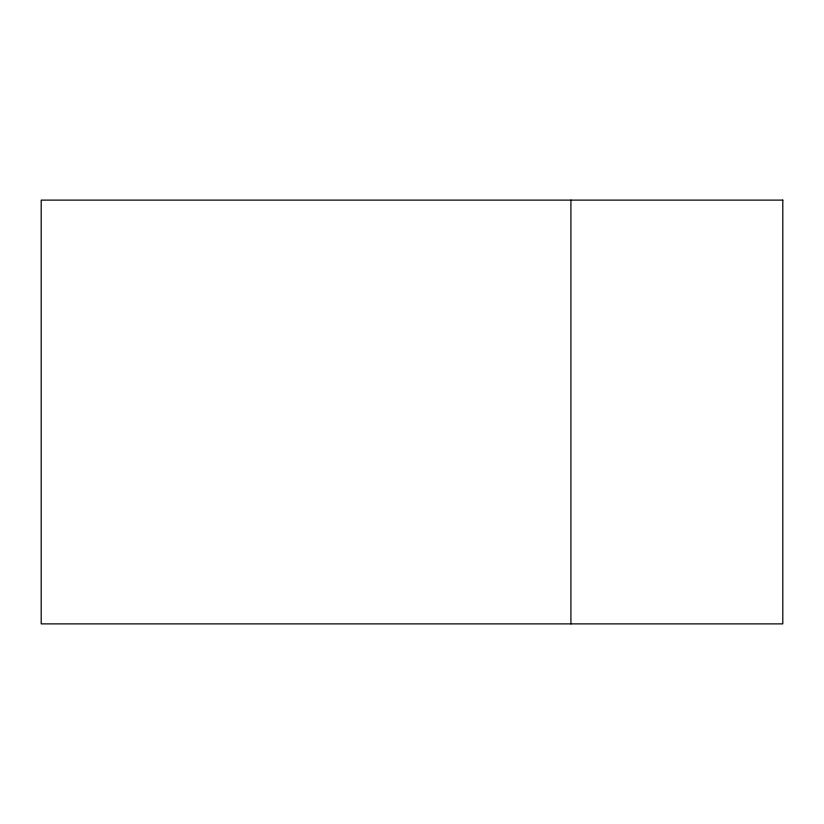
<?xml version="1.0" encoding="UTF-8"?>
<svg xmlns="http://www.w3.org/2000/svg" width="824" height="824" viewBox="0 0 824 824"><rect width="100%" height="100%" fill="white"/><g stroke="black" fill="none" stroke-linecap="round" stroke-linejoin="round"><path stroke-width="1.24" d="M570.919 200.119L570.919 623.881M782.8 200.119L41.2 200.119L41.2 623.881L782.8 623.881L782.8 200.119"/></g></svg>
